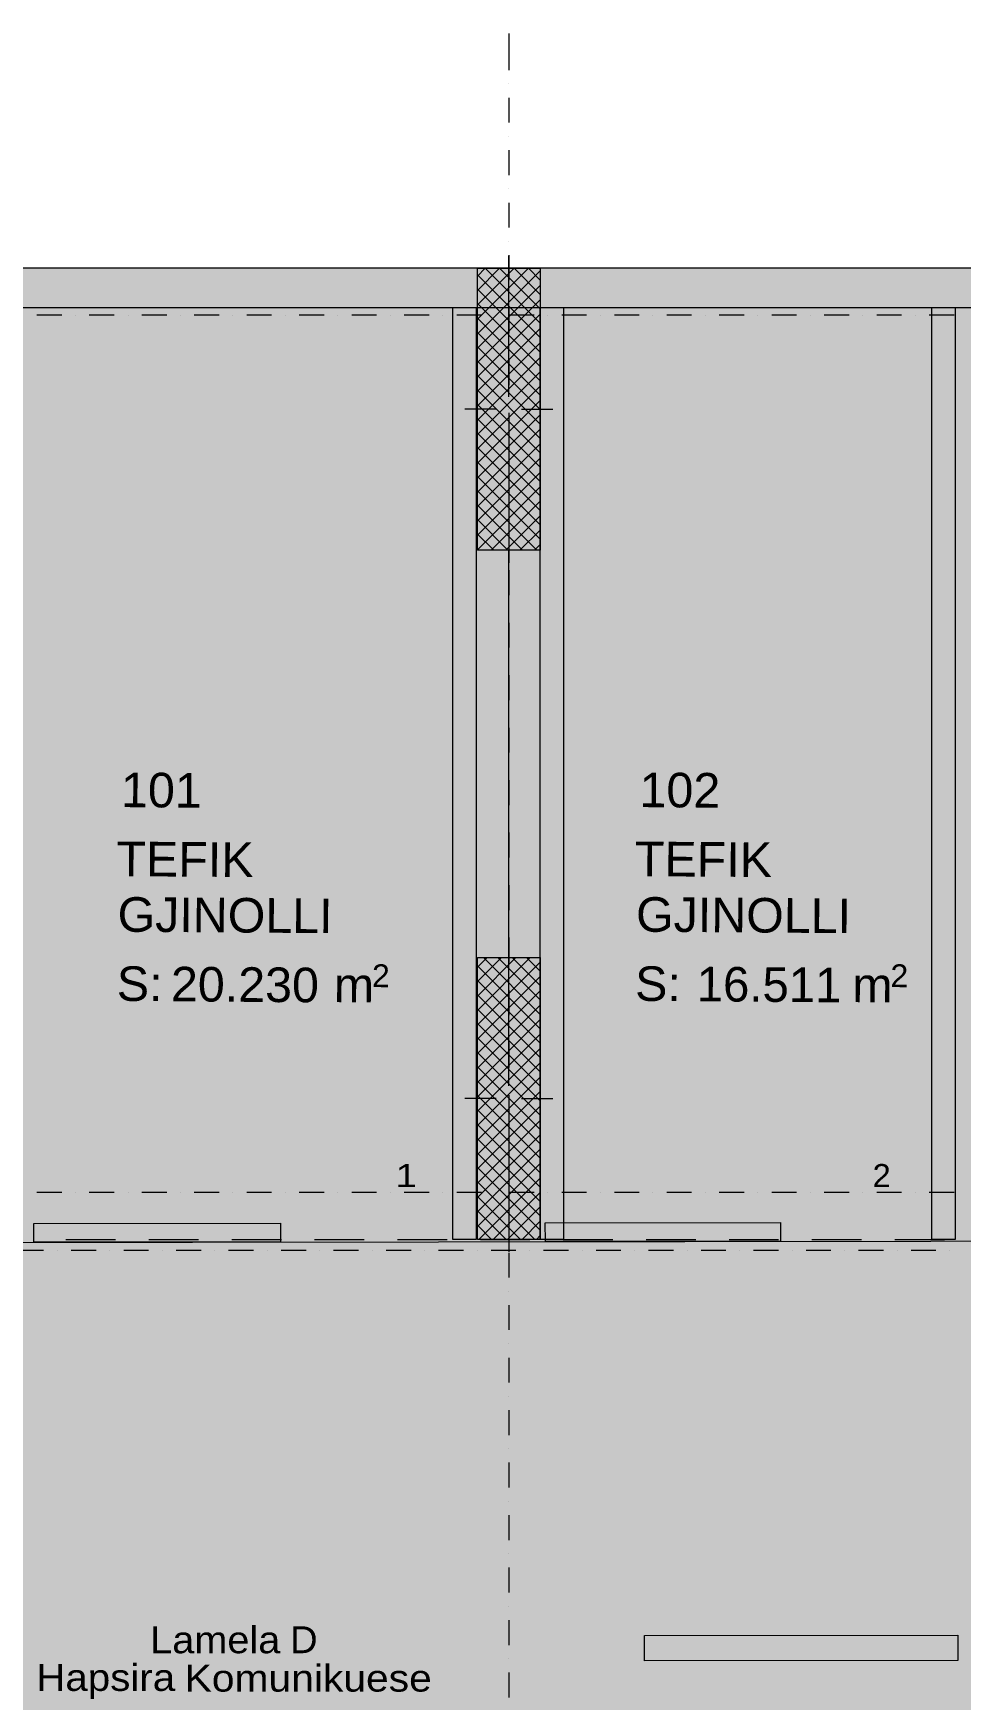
# Model space of a CAD drawing. Header units: centimetres. Extents: x -6805 to 4309, y -7338 to 617.
# Drawn here: x -1807 to -1215, y -602 to 462 of the extents above; entities that cross this region are included whole.
import ezdxf

# ---------------------------------------------------------------- set-up
doc = ezdxf.new("R2010")
doc.units = ezdxf.units.CM
for name, color, linetype, true_color in [('PDF_ - MESI I RRUGES', 7, 'Continuous', 0x7f7f7f), ('PDF_ - rruga_ndarjet anesore', 7, 'Continuous', 0x7f7f7f), ('PDF_065 Möbel Einrichtung', 7, 'Continuous', 0x7f7f7f), ('PDF_A - Akset', 7, 'Continuous', 0xfd4435), ('PDF_A - Pllaka Themel', 7, 'Continuous', 0x7f7f7f), ('PDF_A -Polyline', 7, 'Continuous', 0x7f7f7f)]:
    doc.layers.add(name, color=color, linetype=linetype, true_color=true_color)
for name, color, linetype in [('PDF_- GARAZHE', 7, 'Continuous'), ('PDF_A - Fill Zone', 7, 'Continuous'), ('PDF_A - Muret', 7, 'Continuous'), ('PDF_A - Shtyllat', 7, 'Continuous')]:
    doc.layers.add(name, color=color, linetype=linetype)
doc.styles.add('PDF Arial', font='')
doc.styles.get('PDF Arial').set_extended_font_data('Arial')

msp = doc.modelspace()

# ---------------------------------------------------------------- hatches: boundary and pattern name
at = {"layer": 'PDF_A - Fill Zone', "true_color": 0x93a0c6, "transparency": 33554559}
msp.add_hatch(color=253, dxfattribs=at).paths.add_polyline_path([(-462.7, -828.7), (-1883.9, -828.7), (-1883.9, -1589.4), (-2414.3, -1589.4), (-2414.3, -828.7), (-2919.7, -828.7), (-2919.7, -308.2), (-462.7, -308.2)])
at = {"layer": 'PDF_A - Pllaka Themel', "true_color": 0xd5d5d5, "transparency": 33554559}
h = msp.add_hatch(color=254, dxfattribs=at)
h.paths.add_polyline_path([(-5581.9, -878.8), (-5581.9, -838.7), (-5657, -838.7), (-5657, -378.3), (-5642, -378.3), (-5642, 287.3), (-2884.7, 287.3), (-432.6, 287.3), (-419.8, 287.3), (978.3, 287.3), (978.3, -308.2), (1644.1, -308.2), (1644.1, -1142.4), (931, -1302.4), (1552.2, -1164.4), (1863.2, -2555.1), (1863.3, -2555.1), (2158.7, -3867.3), (2155.2, -3868), (2646.9, -6059.2), (2017.8, -6200.4), (2017.7, -6199.9), (-1597, -7011), (-1702.7, -6540.3), (-1846.3, -6572.5), (-1977, -6060.1), (-1982.5, -5964.4), (-1839, -5932.3), (-2055.7, -4966.3), (-2419.3, -4966.3), (-2929.7, -4966.3), (-2929.7, -2144.8), (-2909.7, -2144.8), (-2904.7, -1595.7), (-4731.2, -1619.4), (-4671.2, -1619.4), (-4671.2, -2159.8), (-5099, -2159.8), (-5102.5, -2159.8), (-5106, -2159.6), (-5109.5, -2159.4), (-5113, -2159), (-5116.5, -2158.6), (-5120, -2158), (-5123.4, -2157.4), (-5126.9, -2156.7), (-5130.3, -2155.8), (-5133.7, -2154.9), (-5137, -2153.9), (-5140.4, -2152.8), (-5143.6, -2151.6), (-5146.9, -2150.3), (-5150.1, -2148.9), (-5153.3, -2147.4), (-5156.4, -2145.9), (-5159.5, -2144.2), (-5162.6, -2142.5), (-5165.6, -2140.6), (-5168.5, -2138.7), (-5171.4, -2136.7), (-5174.3, -2134.7), (-5177, -2132.5), (-5179.7, -2130.3), (-5182.4, -2128), (-5185, -2125.6), (-5187.5, -2123.2), (-5189.9, -2120.6), (-5192.3, -2118.1), (-5194.6, -2115.4), (-5196.8, -2112.7), (-5199, -2109.9), (-5201.1, -2107.1), (-5203, -2104.2), (-5205, -2101.3), (-5206.8, -2098.3), (-5208.5, -2095.2), (-5210.2, -2092.1), (-5211.7, -2089), (-5213.2, -2085.8), (-5214.6, -2082.6), (-5215.9, -2079.3), (-5217.1, -2076), (-5218.2, -2072.7), (-5219.2, -2069.3), (-5220.2, -2065.9), (-5221, -2062.5), (-5221.7, -2059.1), (-5222.4, -2055.7), (-5222.9, -2052.2), (-5223.3, -2048.7), (-5223.7, -2045.2), (-5223.9, -2041.7), (-5224.1, -2038.2), (-5224.1, -2034.7), (-5224.1, -1589.4), (-5276.7, -1564.4), (-5842.1, -1564.4), (-5842.1, -878.8)])
h.paths.add_polyline_path([(-1884.8, -2746.4), (-1725.8, -2754.1), (-263.3, -2617.9), (-272, -2578.8), (-296.8, -2580.2), (-343.5, -2075.8), (-1348.1, -2129.8), (-1534.8, -2147.2), (-1533.4, -2162), (-1836.8, -2167.5), (-1836.8, -2147.5), (-1876.8, -2147.5), (-1876.8, -2187.5), (-1531.1, -2187), (-1493.3, -2681.2), (-1884.8, -2706.4)])
h.paths.add_polyline_path([(-452.6, -1589.4), (-91.9, -1583.4), (-92.3, -1174), (283, -1174), (283, -828.7), (-419.8, -828.7), (-427.6, -828.7), (-452.6, -828.7)])
h.paths.add_polyline_path([(413.2, -3713.8), (401.1, -3715.6), (389, -3717.6), (376.9, -3719.5), (364.9, -3721.6), (352.8, -3723.8), (340.8, -3726), (328.8, -3728.3), (316.8, -3730.7), (304.8, -3733.2)])
at = {"layer": 'PDF_A - Pllaka Themel', "true_color": 0xbfbfbf, "transparency": 33554559}
h = msp.add_hatch(color=9, dxfattribs=at)
h.paths.add_polyline_path([(-5637, -378.3), (-5637, -315.2), (-447.7, -308.2), (-447.7, -308.2), (963.5, -308.2), (963.5, -763.7), (936, -763.7), (936, -863.8), (963.5, -863.8), (964.8, -1337.1), (925.7, -1345.9), (892.3, -1353.4), (988.5, -1782.6), (1104.4, -2300.9), (1195, -2706.1), (1170.6, -2711.6), (1193.4, -2813), (1455.7, -3983.1), (1827.5, -5638), (1828.4, -5640.7), (1829.1, -5643.5), (1829.9, -5646.3), (1830.5, -5649.1), (1831, -5651.9), (1831.4, -5654.7), (1831.7, -5657.6), (1831.9, -5660.4), (1832, -5663.3), (1832, -5666.1), (1831.9, -5669), (1831.7, -5671.9), (1831.4, -5674.7), (1831, -5677.5), (1830.5, -5680.4), (1829.9, -5683.2), (1829.2, -5685.9), (1828.5, -5688.7), (1827.6, -5691.4), (1826.6, -5694.1), (1825.5, -5696.8), (1824.4, -5699.4), (1823.1, -5701.9), (1821.8, -5704.5), (1820.4, -5707), (1818.8, -5709.4), (1817.3, -5711.8), (1815.6, -5714.1), (1813.8, -5716.3), (1812, -5718.5), (1810.1, -5720.7), (1808.1, -5722.7), (1806, -5724.7), (1803.9, -5726.6), (1801.7, -5728.5), (1799.5, -5730.2), (1797.2, -5731.9), (1794.8, -5733.5), (1792.4, -5735.1), (1789.9, -5736.5), (1787.4, -5737.8), (1784.8, -5739.1), (1782.2, -5740.3), (1779.5, -5741.3), (1776.8, -5742.3), (-1865.8, -6559.8), (-1972, -6060.1), (1187.4, -5351.2), (1189.5, -5350.7), (1191.6, -5350.1), (1193.7, -5349.4), (1195.7, -5348.6), (1197.7, -5347.8), (1199.7, -5346.8), (1201.6, -5345.8), (1203.5, -5344.6), (1205.3, -5343.4), (1207.1, -5342.2), (1208.8, -5340.8), (1210.4, -5339.3), (1212, -5337.8), (1213.5, -5336.3), (1214.9, -5334.6), (1216.3, -5332.9), (1217.6, -5331.2), (1218.8, -5329.3), (1219.9, -5327.5), (1221, -5325.5), (1221.9, -5323.6), (1222.8, -5321.6), (1223.5, -5319.5), (1224.2, -5317.5), (1224.8, -5315.4), (1225.3, -5313.2), (1225.7, -5311.1), (1226, -5308.9), (1226.2, -5306.8), (1226.3, -5304.6), (1226.4, -5302.4), (1226.3, -5300.2), (1226.1, -5298), (1225.8, -5295.9), (1225.5, -5293.7), (1225, -5291.6), (967.7, -4148), (967.2, -4145.8), (966.5, -4143.7), (965.8, -4141.6), (964.9, -4139.5), (964, -4137.5), (963, -4135.5), (961.9, -4133.5), (960.7, -4131.7), (959.4, -4129.8), (958, -4128), (956.6, -4126.3), (955.1, -4124.7), (953.5, -4123.1), (951.9, -4121.6), (950.1, -4120.2), (948.4, -4118.8), (946.5, -4117.6), (944.6, -4116.4), (942.7, -4115.3), (940.7, -4114.2), (938.7, -4113.3), (936.6, -4112.5), (934.5, -4111.7), (932.3, -4111.1), (930.2, -4110.5), (928, -4110.1), (925.8, -4109.7), (923.6, -4109.5), (921.3, -4109.3), (919.1, -4109.3), (916.9, -4109.3), (914.6, -4109.5), (912.4, -4109.7), (910.2, -4110.1), (908, -4110.5), (526.4, -4196.1), (467.8, -4209.3), (455.6, -4213.1), (443.4, -4217), (431.2, -4221), (419.1, -4225.1), (406.9, -4229.3), (394.9, -4233.6), (382.8, -4238), (370.8, -4242.5), (358.8, -4247.1), (346.9, -4251.7), (335, -4256.5), (323.1, -4261.4), (311.3, -4266.3), (299.5, -4271.3), (287.8, -4276.4), (276.1, -4281.7), (264.4, -4287), (252.8, -4292.3), (241.2, -4297.8), (229.6, -4303.4), (218.1, -4309.1), (206.7, -4314.8), (195.3, -4320.7), (183.9, -4326.6), (172.6, -4332.6), (161.3, -4338.7), (150.1, -4344.9), (138.9, -4351.2), (127.8, -4357.5), (116.7, -4364), (105.7, -4370.5), (94.7, -4377.1), (83.8, -4383.8), (72.9, -4390.6), (62.1, -4397.5), (51.3, -4404.4), (40.6, -4411.4), (29.9, -4418.6), (19.3, -4425.8), (8.8, -4433), (-1.7, -4440.4), (-13.4, -4447.8), (-25.2, -4455.1), (-37, -4462.3), (-48.8, -4469.4), (-60.7, -4476.4), (-72.7, -4483.4), (-84.7, -4490.2), (-96.7, -4497), (-108.8, -4503.7), (-121, -4510.3), (-133.1, -4516.8), (-145.4, -4523.3), (-157.7, -4529.6), (-170, -4535.9), (-182.3, -4542.1), (-194.8, -4548.2), (-207.2, -4554.2), (-219.7, -4560.1), (-232.3, -4565.9), (-244.8, -4571.6), (-257.5, -4577.3), (-270.1, -4582.8), (-282.8, -4588.3), (-295.6, -4593.6), (-308.3, -4598.9), (-321.1, -4604.1), (-334, -4609.2), (-346.9, -4614.2), (-359.8, -4619.1), (-372.8, -4623.9), (-385.7, -4628.7), (-398.8, -4633.3), (-411.8, -4637.9), (-424.9, -4642.3), (-438, -4646.7), (-451.2, -4650.9), (-464.4, -4655.1), (-477.6, -4659.2), (-490.8, -4663.2), (-2040.8, -5011), (-2050.8, -4966.3), (-2414.3, -4966.3), (-2414.3, -4749.4), (-2414.6, -2387.8), (-2414.6, -2276.5), (-2415.1, -2272.8), (-2415.6, -2269.1), (-2416.3, -2265.4), (-2417.1, -2261.8), (-2417.9, -2258.1), (-2418.9, -2254.5), (-2419.9, -2251), (-2421.1, -2247.4), (-2422.3, -2243.9), (-2423.6, -2240.4), (-2425.1, -2236.9), (-2426.6, -2233.5), (-2428.2, -2230.2), (-2429.8, -2226.8), (-2431.6, -2223.5), (-2433.4, -2220.3), (-2435.4, -2217.1), (-2437.4, -2214), (-2439.5, -2210.9), (-2441.7, -2207.8), (-2443.9, -2204.9), (-2446.3, -2202), (-2448.7, -2199.1), (-2451.1, -2196.3), (-2453.7, -2193.6), (-2456.3, -2190.9), (-2459, -2188.3), (-2461.7, -2185.8), (-2464.6, -2183.4), (-2467.4, -2181), (-2470.4, -2178.7), (-2473.4, -2176.5), (-2476.4, -2174.4), (-2479.6, -2172.3), (-2482.7, -2170.3), (-2485.9, -2168.4), (-2489.2, -2166.6), (-2492.5, -2164.9), (-2495.8, -2163.2), (-2499.2, -2161.7), (-2502.7, -2160.2), (-2506.1, -2158.9), (-2509.6, -2157.6), (-2513.2, -2156.4), (-2904.7, -2164.8), (-2899.7, -1589.4), (-2414.3, -1589.4), (-2414.3, -828.7), (-4726.3, -828.7), (-4726.3, -1619.4), (-5219.2, -1619.3), (-5219.2, -2036.1), (-5219.2, -2034.7), (-5219.2, -1589.4), (-5271.7, -1564.4), (-5253.4, -1564.4), (-5253.4, -878.8), (-5577, -878.8), (-5577, -838.7), (-5652, -838.7), (-5652, -378.3)])
h.paths.add_polyline_path([(-1883.9, -1589.4), (-1863.8, -1589.4), (-1863.8, -1634.4), (-1863.9, -1634.4), (-1863.9, -2147.2), (-1836.5, -2147.5), (-1871.9, -2147.5), (-1871.9, -2187.5), (-1831.8, -2187.4), (-1831.8, -2147.5), (-1529.5, -2150.6), (-1526.5, -2182.5), (-1488.4, -2681.2), (-1718.5, -2706.4), (-1879.8, -2706.4), (-1879.8, -2746.4), (-1720.8, -2754.1), (-221.3, -2598.2), (-135.8, -2979.1), (-1425.4, -3268.5), (-1880.4, -3268.5), (-1873.5, -4356.8), (-1873.8, -4358.9), (-1873.9, -4361.1), (-1873.9, -4363.2), (-1873.9, -4365.3), (-1873.7, -4367.5), (-1873.5, -4369.6), (-1873.1, -4371.7), (-1872.7, -4373.8), (-1872.1, -4375.8), (-1871.5, -4377.9), (-1870.8, -4379.9), (-1869.9, -4381.8), (-1869, -4383.8), (-1868.1, -4385.7), (-1867, -4387.5), (-1865.8, -4389.3), (-1864.6, -4391), (-1863.3, -4392.7), (-1861.9, -4394.3), (-1860.4, -4395.9), (-1858.9, -4397.4), (-1857.3, -4398.8), (-1855.6, -4400.1), (-1853.9, -4401.4), (-1852.1, -4402.5), (-1850.3, -4403.6), (-1848.4, -4404.6), (-1846.5, -4405.6), (-1844.5, -4406.4), (-1842.5, -4407.1), (-1840.5, -4407.8), (-1838.4, -4408.4), (-1836.3, -4408.8), (-1834.2, -4409.2), (-1832.1, -4409.5), (-1830, -4409.6), (-1827.9, -4409.7), (-1825.7, -4409.7), (-1823.6, -4409.6), (-1821.5, -4409.4), (-1819.4, -4409.1), (-657.9, -4148.4), (-657.8, -4149), (-640.9, -4142.1), (-624, -4135.1), (-607.1, -4128.1), (-590.3, -4120.9), (-573.5, -4113.7), (-556.8, -4106.4), (-540.1, -4099), (-523.4, -4091.5), (-506.8, -4083.9), (-490.2, -4076.2), (-473.7, -4068.5), (-457.2, -4060.6), (-440.7, -4052.7), (-424.3, -4044.6), (-407.9, -4036.5), (-391.6, -4028.3), (-375.3, -4020), (-359.1, -4011.7), (-342.9, -4003.2), (-326.7, -3994.7), (-310.6, -3986), (-294.5, -3977.3), (-278.5, -3968.5), (-262.6, -3959.6), (-246.7, -3950.7), (-230.8, -3941.6), (-215, -3932.5), (-199.2, -3923.3), (-183.5, -3913.9), (-171.8, -3907.7), (-160, -3901.5), (-148.2, -3895.4), (-136.4, -3889.4), (-124.5, -3883.4), (-112.6, -3877.6), (-100.6, -3871.8), (-88.6, -3866.2), (-76.6, -3860.6), (-64.5, -3855.1), (-52.3, -3849.7), (-40.2, -3844.4), (-28, -3839.2), (-15.7, -3834), (-3.5, -3829), (8.9, -3824), (21.2, -3819.1), (33.6, -3814.4), (46, -3809.7), (58.5, -3805.1), (71, -3800.6), (83.5, -3796.1), (96, -3791.8), (108.6, -3787.6), (121.2, -3783.4), (133.9, -3779.4), (146.5, -3775.4), (159.2, -3771.5), (172, -3767.8), (184.7, -3764.1), (197.5, -3760.5), (210.3, -3757), (223.1, -3753.6), (236, -3750.3), (248.9, -3747.1), (261.8, -3743.9), (274.7, -3740.9), (287.6, -3738), (300.6, -3735.1), (313.6, -3732.4), (326.6, -3729.7), (339.6, -3727.2), (352.7, -3724.7), (365.8, -3722.3), (378.8, -3720.1), (391.9, -3717.9), (405, -3715.8), (418.2, -3713.8), (787.3, -3631), (789.4, -3630.5), (791.5, -3629.8), (793.5, -3629.1), (795.6, -3628.3), (797.6, -3627.5), (799.5, -3626.5), (801.4, -3625.4), (803.3, -3624.3), (805.1, -3623.1), (806.9, -3621.8), (808.6, -3620.4), (810.2, -3619), (811.8, -3617.5), (813.3, -3615.9), (814.7, -3614.2), (816.1, -3612.5), (817.4, -3610.8), (818.6, -3609), (819.7, -3607.1), (820.7, -3605.2), (821.7, -3603.2), (822.6, -3601.2), (823.4, -3599.2), (824.1, -3597.1), (824.7, -3595), (825.2, -3592.9), (825.6, -3590.8), (825.9, -3588.6), (826.2, -3586.4), (826.3, -3584.3), (826.3, -3582.1), (826.3, -3579.9), (826.1, -3577.7), (825.9, -3575.5), (825.6, -3573.4), (825.1, -3571.2), (681.4, -2927.9), (734.4, -2916), (711.6, -2814.6), (658.7, -2826.4), (288, -1174), (288, -828.7), (-447.7, -828.7), (-1883.9, -828.7)])

# ---------------------------------------------------------------- linework, layer by layer
at = {"layer": 'PDF_ - MESI I RRUGES', "lineweight": 0}
for points in [[(-1416.9, -561.3), (-1216.6, -561.1)], [(-1416.9, -577.5), (-1416.9, -561.3)], [(-1216.6, -561.1), (-1216.6, -577.3)], [(-1216.6, -577.3), (-1416.9, -577.5)]]:
    msp.add_lwpolyline(points, dxfattribs=at)
at = {"layer": 'PDF_ - MESI I RRUGES', "color": 7, "true_color": 0xffffff, "transparency": 33554559}
msp.add_solid([(-1416.9, -561.3), (-1216.6, -561.1), (-1416.9, -577.5), (-1216.6, -577.3)], dxfattribs=at)
at = {"layer": 'PDF_ - rruga_ndarjet anesore', "lineweight": 0}
for points in [[(-1807, -298), (-1649.5, -297.8)], [(-1807, -310), (-1807, -298)], [(-1649.5, -297.8), (-1649.4, -309.8)], [(-1480.2, -297.6), (-1330, -297.4)], [(-1480.1, -309.6), (-1480.2, -297.6)], [(-1330, -297.4), (-1330, -309.4)], [(-1649.4, -309.8), (-1807, -310)], [(-1330, -309.4), (-1480.1, -309.6)]]:
    msp.add_lwpolyline(points, dxfattribs=at)
at = {"layer": 'PDF_ - rruga_ndarjet anesore', "color": 7, "true_color": 0xffffff, "transparency": 33554559}
for points in [[(-1649.5, -297.8), (-1649.4, -309.8), (-1807, -298), (-1807, -310)], [(-1480.2, -297.6), (-1330, -297.4), (-1480.1, -309.6), (-1330, -309.4)]]:
    msp.add_solid(points, dxfattribs=at)
at = {"layer": 'PDF_- GARAZHE', "color": 254, "true_color": 0xccccff, "transparency": 33554559}
for points in [[(-1843.8, -308.2), (-1843.8, 287.3), (-1503.5, -308.2), (-1503.5, 287.3)], [(-1503.5, -308.2), (-1503.5, 287.3), (-1225.8, -308.2), (-1225.8, 287.3)], [(-1225.8, -308.2), (-1225.8, 287.3), (-928.1, -308.2), (-928.1, 287.3)]]:
    msp.add_solid(points, dxfattribs=at)
at = {"layer": 'PDF_065 Möbel Einrichtung', "lineweight": 0}
for points in [[(-1539.3, -308.2), (-1539.3, 287.3)], [(-1539.3, 287.3), (-1524.3, 287.3)], [(-1524.3, 287.3), (-1524.3, -308.2)], [(-1483.5, -308.2), (-1483.5, 287.3)], [(-1483.5, 287.3), (-1468.5, 287.3)], [(-1468.5, 287.3), (-1468.5, -308.2)], [(-1233.3, -308.2), (-1233.3, 287.3)], [(-1233.3, 287.3), (-1218.3, 287.3)], [(-1218.3, 287.3), (-1218.3, -308.2)], [(-1524.3, -308.2), (-1539.3, -308.2)], [(-1468.5, -308.2), (-1483.5, -308.2)], [(-1218.3, -308.2), (-1233.3, -308.2)]]:
    msp.add_lwpolyline(points, dxfattribs=at)
at = {"layer": 'PDF_065 Möbel Einrichtung', "color": 7, "true_color": 0xffffff, "transparency": 33554559}
for points in [[(-1524.3, -308.2), (-1539.3, -308.2), (-1524.3, 287.3), (-1539.3, 287.3)], [(-1468.5, -308.2), (-1483.5, -308.2), (-1468.5, 287.3), (-1483.5, 287.3)], [(-1218.3, -308.2), (-1233.3, -308.2), (-1218.3, 287.3), (-1233.3, 287.3)]]:
    msp.add_solid(points, dxfattribs=at)
at = {"layer": 'PDF_A - Akset', "lineweight": 0}
for points in [[(-1503.5, 462.4), (-1503.5, 438.9)], [(-1503.5, 430.1), (-1503.5, 430.1)], [(-1503.5, 421.3), (-1503.5, 405.4)], [(-1503.5, 396.5), (-1503.5, 396.5)], [(-1503.5, 387.7), (-1503.5, 371.8)], [(-1503.5, 363), (-1503.5, 363)], [(-1503.5, 354.2), (-1503.5, 338.3)], [(-1503.5, 329.5), (-1503.5, 329.5)], [(-1503.5, 320.6), (-1503.5, 304.7)], [(-1503.5, 295.9), (-1503.5, 295.9)], [(-1789.2, 282.3), (-1805.1, 282.3)], [(-1780.4, 282.3), (-1780.4, 282.3)], [(-1755.7, 282.3), (-1771.6, 282.3)], [(-1746.8, 282.3), (-1746.8, 282.3)], [(-1722.1, 282.3), (-1738, 282.3)], [(-1713.3, 282.3), (-1713.3, 282.3)], [(-1688.6, 282.3), (-1704.5, 282.3)], [(-1679.8, 282.3), (-1679.8, 282.3)], [(-1655.1, 282.3), (-1670.9, 282.3)], [(-1646.2, 282.3), (-1646.2, 282.3)], [(-1621.5, 282.3), (-1637.4, 282.3)], [(-1612.7, 282.3), (-1612.7, 282.3)], [(-1588, 282.3), (-1603.9, 282.3)], [(-1579.1, 282.3), (-1579.1, 282.3)], [(-1554.4, 282.3), (-1570.3, 282.3)], [(-1545.6, 282.3), (-1545.6, 282.3)], [(-1520.9, 282.3), (-1536.8, 282.3)], [(-1512.1, 282.3), (-1512.1, 282.3)], [(-1503.5, 287.1), (-1503.5, 271.2)], [(-1487.3, 282.3), (-1503.2, 282.3)], [(-1478.5, 282.3), (-1478.5, 282.3)], [(-1453.8, 282.3), (-1469.7, 282.3)], [(-1445, 282.3), (-1445, 282.3)], [(-1420.3, 282.3), (-1436.1, 282.3)], [(-1411.4, 282.3), (-1411.4, 282.3)], [(-1386.7, 282.3), (-1402.6, 282.3)], [(-1377.9, 282.3), (-1377.9, 282.3)], [(-1353.2, 282.3), (-1369.1, 282.3)], [(-1344.3, 282.3), (-1344.3, 282.3)], [(-1319.6, 282.3), (-1335.5, 282.3)], [(-1310.8, 282.3), (-1310.8, 282.3)], [(-1286.1, 282.3), (-1302, 282.3)], [(-1277.3, 282.3), (-1277.3, 282.3)], [(-1252.5, 282.3), (-1268.4, 282.3)], [(-1243.7, 282.3), (-1243.7, 282.3)], [(-1219, 282.3), (-1234.9, 282.3)], [(-1503.5, 262.4), (-1503.5, 262.4)], [(-1503.5, 253.5), (-1503.5, 237.7)], [(-1503.5, 228.8), (-1503.5, 228.8)], [(-1503.5, 220), (-1503.5, 204.1)], [(-1503.5, 195.3), (-1503.5, 195.3)], [(-1503.5, 186.5), (-1503.5, 170.6)], [(-1503.5, 161.7), (-1503.5, 161.7)], [(-1503.5, 152.9), (-1503.5, 137)], [(-1503.5, 128.2), (-1503.5, 128.2)], [(-1503.5, 119.4), (-1503.5, 103.5)], [(-1503.5, 94.7), (-1503.5, 94.7)], [(-1503.5, 85.8), (-1503.5, 69.9)], [(-1503.5, 61.1), (-1503.5, 61.1)], [(-1503.5, 52.3), (-1503.5, 36.4)], [(-1503.5, 27.6), (-1503.5, 27.6)], [(-1503.5, 18.7), (-1503.5, 2.9)], [(-1503.5, -6), (-1503.5, -6)], [(-1503.5, -14.8), (-1503.5, -30.7)], [(-1503.5, -39.5), (-1503.5, -39.5)], [(-1503.5, -48.3), (-1503.5, -64.2)], [(-1503.5, -73.1), (-1503.5, -73.1)], [(-1503.5, -81.9), (-1503.5, -97.8)], [(-1503.5, -106.6), (-1503.5, -106.6)], [(-1503.5, -115.4), (-1503.5, -131.3)], [(-1503.5, -140.1), (-1503.5, -140.1)], [(-1503.5, -149), (-1503.5, -164.9)], [(-1503.5, -173.7), (-1503.5, -173.7)], [(-1503.5, -182.5), (-1503.5, -198.4)], [(-1503.5, -207.2), (-1503.5, -207.2)], [(-1503.5, -216), (-1503.5, -231.9)], [(-1503.5, -240.8), (-1503.5, -240.8)], [(-1503.5, -249.6), (-1503.5, -265.5)], [(-1503.5, -274.3), (-1503.5, -274.3)], [(-1789.2, -278.2), (-1805.1, -278.2)], [(-1780.4, -278.2), (-1780.4, -278.2)], [(-1755.7, -278.2), (-1771.6, -278.2)], [(-1746.8, -278.2), (-1746.8, -278.2)], [(-1722.1, -278.2), (-1738, -278.2)], [(-1713.3, -278.2), (-1713.3, -278.2)], [(-1688.6, -278.2), (-1704.5, -278.2)], [(-1679.8, -278.2), (-1679.8, -278.2)], [(-1655.1, -278.2), (-1670.9, -278.2)], [(-1646.2, -278.2), (-1646.2, -278.2)], [(-1621.5, -278.2), (-1637.4, -278.2)], [(-1612.7, -278.2), (-1612.7, -278.2)], [(-1588, -278.2), (-1603.9, -278.2)], [(-1579.1, -278.2), (-1579.1, -278.2)], [(-1554.4, -278.2), (-1570.3, -278.2)], [(-1545.6, -278.2), (-1545.6, -278.2)], [(-1520.9, -278.2), (-1536.8, -278.2)], [(-1512.1, -278.2), (-1512.1, -278.2)], [(-1503.5, -283.1), (-1503.5, -299)], [(-1487.3, -278.2), (-1503.2, -278.2)], [(-1478.5, -278.2), (-1478.5, -278.2)], [(-1453.8, -278.2), (-1469.7, -278.2)], [(-1445, -278.2), (-1445, -278.2)], [(-1420.3, -278.2), (-1436.1, -278.2)], [(-1411.4, -278.2), (-1411.4, -278.2)], [(-1386.7, -278.2), (-1402.6, -278.2)], [(-1377.9, -278.2), (-1377.9, -278.2)], [(-1353.2, -278.2), (-1369.1, -278.2)], [(-1344.3, -278.2), (-1344.3, -278.2)], [(-1319.6, -278.2), (-1335.5, -278.2)], [(-1310.8, -278.2), (-1310.8, -278.2)], [(-1286.1, -278.2), (-1302, -278.2)], [(-1277.3, -278.2), (-1277.3, -278.2)], [(-1252.5, -278.2), (-1268.4, -278.2)], [(-1243.7, -278.2), (-1243.7, -278.2)], [(-1219, -278.2), (-1234.9, -278.2)], [(-1503.5, -307.8), (-1503.5, -307.8)], [(-1503.5, -316.7), (-1503.5, -332.6)], [(-1503.5, -341.4), (-1503.5, -341.4)], [(-1503.5, -350.2), (-1503.5, -366.1)], [(-1503.5, -374.9), (-1503.5, -374.9)], [(-1503.5, -383.8), (-1503.5, -399.6)], [(-1503.5, -408.5), (-1503.5, -408.5)], [(-1503.5, -417.3), (-1503.5, -433.2)], [(-1503.5, -442), (-1503.5, -442)], [(-1503.5, -450.8), (-1503.5, -466.7)], [(-1503.5, -475.6), (-1503.5, -475.6)], [(-1503.5, -484.4), (-1503.5, -500.3)], [(-1503.5, -509.1), (-1503.5, -509.1)], [(-1503.5, -517.9), (-1503.5, -533.8)], [(-1503.5, -542.6), (-1503.5, -542.6)], [(-1503.5, -551.5), (-1503.5, -567.4)], [(-1503.5, -576.2), (-1503.5, -576.2)], [(-1503.5, -585), (-1503.5, -600.9)]]:
    msp.add_lwpolyline(points, dxfattribs=at)
at = {"layer": 'PDF_A - Akset', "color": 21, "lineweight": 0, "true_color": 0xff9955}
for points in [[(-1800.8, -315.2), (-1816.7, -315.2)], [(-1792, -315.2), (-1792, -315.2)], [(-1767.3, -315.2), (-1783.2, -315.2)], [(-1758.5, -315.2), (-1758.5, -315.2)], [(-1733.8, -315.2), (-1749.6, -315.2)], [(-1724.9, -315.2), (-1724.9, -315.2)], [(-1700.2, -315.2), (-1716.1, -315.2)], [(-1691.4, -315.2), (-1691.4, -315.2)], [(-1666.7, -315.2), (-1682.6, -315.2)], [(-1657.8, -315.2), (-1657.8, -315.2)], [(-1633.1, -315.2), (-1649, -315.2)], [(-1624.3, -315.2), (-1624.3, -315.2)], [(-1599.6, -315.2), (-1615.5, -315.2)], [(-1590.8, -315.2), (-1590.8, -315.2)], [(-1566, -315.2), (-1581.9, -315.2)], [(-1557.2, -315.2), (-1557.2, -315.2)], [(-1532.5, -315.2), (-1548.4, -315.2)], [(-1523.7, -315.2), (-1523.7, -315.2)], [(-1499, -315.2), (-1514.9, -315.2)], [(-1490.1, -315.2), (-1490.1, -315.2)], [(-1465.4, -315.2), (-1481.3, -315.2)], [(-1456.6, -315.2), (-1456.6, -315.2)], [(-1431.9, -315.2), (-1447.8, -315.2)], [(-1423.1, -315.2), (-1423.1, -315.2)], [(-1398.3, -315.2), (-1414.2, -315.2)], [(-1389.5, -315.2), (-1389.5, -315.2)], [(-1364.8, -315.2), (-1380.7, -315.2)], [(-1356, -315.2), (-1356, -315.2)], [(-1331.3, -315.2), (-1347.1, -315.2)], [(-1322.4, -315.2), (-1322.4, -315.2)], [(-1297.7, -315.2), (-1313.6, -315.2)], [(-1288.9, -315.2), (-1288.9, -315.2)], [(-1264.2, -315.2), (-1280.1, -315.2)], [(-1255.3, -315.2), (-1255.3, -315.2)], [(-1230.6, -315.2), (-1246.5, -315.2)], [(-1221.8, -315.2), (-1221.8, -315.2)]]:
    msp.add_lwpolyline(points, dxfattribs=at)
at = {"layer": 'PDF_A - Muret', "lineweight": 0}
for points in [[(-1523.6, 312.3), (-1823.8, 312.3)], [(-968.1, 312.3), (-1483.5, 312.3)], [(-1823.8, 287.3), (-1523.6, 287.3)], [(-1483.5, 287.3), (-968.1, 287.3)]]:
    msp.add_lwpolyline(points, dxfattribs=at)
at = {"layer": 'PDF_A - Muret', "transparency": 33554559}
for points in [[(-1823.8, 312.3), (-1523.6, 312.3), (-1823.8, 287.3), (-1523.6, 287.3)], [(-1483.5, 287.3), (-1483.5, 312.3), (-968.1, 287.3), (-968.1, 312.3)]]:
    msp.add_solid(points, dxfattribs=at)
at = {"layer": 'PDF_A - Pllaka Themel', "lineweight": 0}
for points in [[(-462.7, 312.3), (-2919.7, 312.3)], [(-2884.7, 287.3), (-432.6, 287.3)], [(-5637, -315.2), (-447.7, -308.2)]]:
    msp.add_lwpolyline(points, dxfattribs=at)
at = {"layer": 'PDF_A - Pllaka Themel', "color": 7, "true_color": 0xffffff, "transparency": 33554559}
msp.add_solid([(-2919.7, -1589.4), (-2919.7, 312.3), (-462.7, -1589.4), (-462.7, 312.3)], dxfattribs=at)
at = {"layer": 'PDF_A - Shtyllat', "lineweight": 0}
for points in [[(-1503.5, 230.2), (-1503.5, 320.3)], [(-1523.6, 279.7), (-1491, 312.3)], [(-1523.6, 288.9), (-1500.2, 312.3)], [(-1523.6, 298.1), (-1509.4, 312.3)], [(-1523.6, 307.3), (-1518.6, 312.3)], [(-1523.6, 132.2), (-1523.6, 312.3)], [(-1523.6, 312.3), (-1483.5, 312.3)], [(-1523.6, 270.5), (-1483.5, 310.6)], [(-1483.5, 277.2), (-1518.6, 312.3)], [(-1483.5, 286.4), (-1509.4, 312.3)], [(-1483.5, 295.6), (-1500.2, 312.3)], [(-1483.5, 304.8), (-1491, 312.3)], [(-1483.5, 312.3), (-1483.5, 132.2)], [(-1483.5, 268), (-1523.6, 308.1)], [(-1523.6, 261.3), (-1483.5, 301.4)], [(-1483.5, 258.8), (-1523.6, 298.9)], [(-1523.6, 252.1), (-1483.5, 292.2)], [(-1483.5, 249.6), (-1523.6, 289.7)], [(-1523.6, 242.9), (-1483.5, 283)], [(-1483.5, 240.4), (-1523.6, 280.5)], [(-1523.6, 233.7), (-1483.5, 273.8)], [(-1483.5, 231.2), (-1523.6, 271.3)], [(-1523.6, 224.5), (-1483.5, 264.6)], [(-1483.5, 222), (-1523.6, 262.1)], [(-1523.6, 215.3), (-1483.5, 255.4)], [(-1483.5, 212.8), (-1523.6, 252.9)], [(-1523.6, 206.1), (-1483.5, 246.2)], [(-1483.5, 203.6), (-1523.6, 243.7)], [(-1523.6, 196.9), (-1483.5, 237)], [(-1483.5, 194.4), (-1523.6, 234.5)], [(-1523.6, 187.7), (-1483.5, 227.8)], [(-1483.5, 185.2), (-1523.6, 225.3)], [(-1511.6, 222.2), (-1531.6, 222.2)], [(-1523.6, 178.5), (-1483.5, 218.6)], [(-1483.5, 176), (-1523.6, 216.1)], [(-1503.5, 222.2), (-1503.5, 222.2)], [(-1503.5, 214.2), (-1503.5, 124.1)], [(-1495.5, 222.2), (-1475.5, 222.2)], [(-1523.6, 169.3), (-1483.5, 209.4)], [(-1483.5, 166.8), (-1523.6, 206.9)], [(-1523.6, 160.1), (-1483.5, 200.2)], [(-1483.5, 157.6), (-1523.6, 197.7)], [(-1523.6, 150.9), (-1483.5, 191)], [(-1483.5, 148.4), (-1523.6, 188.5)], [(-1523.6, 141.7), (-1483.5, 181.8)], [(-1483.5, 139.2), (-1523.6, 179.3)], [(-1523.6, 132.5), (-1483.5, 172.6)], [(-1485.6, 132.2), (-1523.6, 170.1)], [(-1494.8, 132.2), (-1523.6, 160.9)], [(-1514.8, 132.2), (-1483.5, 163.4)], [(-1504.1, 132.2), (-1523.6, 151.7)], [(-1505.5, 132.2), (-1483.5, 154.2)], [(-1513.2, 132.2), (-1523.6, 142.5)], [(-1496.4, 132.2), (-1483.5, 145)], [(-1522.5, 132.2), (-1523.6, 133.3)], [(-1483.5, 132.2), (-1523.6, 132.2)], [(-1487.1, 132.2), (-1483.5, 135.8)], [(-1503.5, -210.1), (-1503.5, -120.1)], [(-1523.6, -161.9), (-1489.8, -128.1)], [(-1523.6, -152.7), (-1499, -128.1)], [(-1523.6, -143.5), (-1508.2, -128.1)], [(-1523.6, -134.3), (-1517.4, -128.1)], [(-1523.6, -308.2), (-1523.6, -128.1)], [(-1523.6, -128.1), (-1483.5, -128.1)], [(-1523.6, -171.1), (-1483.5, -131)], [(-1483.5, -173.6), (-1523.6, -133.5)], [(-1483.5, -164.4), (-1519.8, -128.1)], [(-1483.5, -155.2), (-1510.6, -128.1)], [(-1483.5, -146), (-1501.4, -128.1)], [(-1483.5, -136.8), (-1492.2, -128.1)], [(-1483.5, -128.1), (-1483.5, -308.2)], [(-1523.6, -180.3), (-1483.5, -140.2)], [(-1483.5, -182.8), (-1523.6, -142.7)], [(-1523.6, -189.5), (-1483.5, -149.4)], [(-1483.5, -192), (-1523.6, -151.9)], [(-1523.6, -198.7), (-1483.5, -158.6)], [(-1483.5, -201.2), (-1523.6, -161.1)], [(-1523.6, -207.9), (-1483.5, -167.8)], [(-1483.5, -210.4), (-1523.6, -170.3)], [(-1523.6, -217.1), (-1483.5, -177)], [(-1483.5, -219.6), (-1523.6, -179.5)], [(-1523.6, -226.3), (-1483.5, -186.2)], [(-1483.5, -228.8), (-1523.6, -188.7)], [(-1523.6, -235.5), (-1483.5, -195.4)], [(-1483.5, -238), (-1523.6, -197.9)], [(-1523.6, -244.7), (-1483.5, -204.6)], [(-1483.5, -247.2), (-1523.6, -207.1)], [(-1511.6, -218.1), (-1531.6, -218.1)], [(-1523.6, -253.9), (-1483.5, -213.8)], [(-1483.5, -256.4), (-1523.6, -216.3)], [(-1523.6, -263.1), (-1483.5, -223)], [(-1503.5, -218.1), (-1503.5, -218.1)], [(-1495.5, -218.1), (-1475.5, -218.1)], [(-1483.5, -265.6), (-1523.6, -225.5)], [(-1523.6, -272.3), (-1483.5, -232.2)], [(-1503.5, -226.1), (-1503.5, -316.2)], [(-1483.5, -274.8), (-1523.6, -234.7)], [(-1523.6, -281.5), (-1483.5, -241.4)], [(-1483.5, -284), (-1523.6, -243.9)], [(-1523.6, -290.7), (-1483.5, -250.6)], [(-1483.5, -293.2), (-1523.6, -253.1)], [(-1523.6, -299.9), (-1483.5, -259.8)], [(-1483.5, -302.4), (-1523.6, -262.3)], [(-1486.9, -308.2), (-1523.6, -271.5)], [(-1522.7, -308.2), (-1483.5, -269)], [(-1496.1, -308.2), (-1523.6, -280.7)], [(-1513.5, -308.2), (-1483.5, -278.2)], [(-1504.3, -308.2), (-1483.5, -287.4)], [(-1505.3, -308.2), (-1523.6, -289.9)], [(-1495.1, -308.2), (-1483.5, -296.6)], [(-1514.5, -308.2), (-1523.6, -299.1)], [(-1483.5, -308.2), (-1523.6, -308.2)], [(-1485.9, -308.2), (-1483.5, -305.8)]]:
    msp.add_lwpolyline(points, dxfattribs=at)
at = {"layer": 'PDF_A - Shtyllat', "color": 8, "true_color": 0x7f7f7f, "transparency": 33554559}
for points in [[(-1483.5, 132.2), (-1523.6, 132.2), (-1483.5, 312.3), (-1523.6, 312.3)], [(-1483.5, -308.2), (-1523.6, -308.2), (-1483.5, -128.1), (-1523.6, -128.1)]]:
    msp.add_solid(points, dxfattribs=at)
at = {"layer": 'PDF_A -Polyline', "lineweight": 0}
for points in [[(-1503.5, -128.1), (-1503.5, 132.2)], [(-1786.5, -308.2), (-1754.8, -308.2)], [(-1733.6, -308.2), (-1701.8, -308.2)], [(-1680.6, -308.2), (-1648.8, -308.2)], [(-1627.6, -308.2), (-1595.9, -308.2)], [(-1574.7, -308.2), (-1542.9, -308.2)], [(-1521.7, -308.2), (-1490, -308.2)], [(-1468.8, -308.2), (-1437, -308.2)], [(-1415.8, -308.2), (-1384, -308.2)], [(-1362.8, -308.2), (-1331.1, -308.2)], [(-1309.9, -308.2), (-1278.1, -308.2)], [(-1256.9, -308.2), (-1225.1, -308.2)]]:
    msp.add_lwpolyline(points, dxfattribs=at)

# ---------------------------------------------------------------- texts
at = {"layer": 'PDF_- GARAZHE', "attachment_point": 7, "rotation": 359.6, "style": 'PDF Arial'}
for s, insert, char_height in [('\\W1.001521;101', (-1751.4, -32.3), 22.107), ('\\W1.001774;102', (-1420.1, -32.3), 22.107), ('\\W1.000952;TEFIK', (-1754.3, -76.1), 22.107), ('\\W1.000952;TEFIK', (-1423, -76.1), 22.107), ('\\W1.000615;GJINOLLI', (-1753.6, -111.9), 22.107), ('\\W1.000615;GJINOLLI', (-1422.3, -111.9), 22.107), ('\\W1.002323;S:', (-1754.1, -156.1), 22.107), ('\\W1.001238;20.230', (-1719.5, -156.4), 22.107), ('\\W1.001521;2', (-1591, -147), 14.59), ('\\W1.002323;S:', (-1422.9, -156.1), 22.107), ('\\W0.978914;16.511', (-1383.5, -156.4), 22.107), ('\\W1.001521;2', (-1259.7, -147), 14.59), ('\\W1.000269;m', (-1615.4, -156.6), 22.107), ('\\W1.000269;m', (-1284.1, -156.6), 22.107)]:
    msp.add_mtext(s, dxfattribs=dict(at, insert=insert, char_height=char_height))
at = {"layer": 'PDF_065 Möbel Einrichtung', "char_height": 14.738, "attachment_point": 7, "style": 'PDF Arial'}
for s, insert in [('\\W1.191871;1', (-1575.9, -274.8)), ('\\W1.016485;2', (-1271.1, -274.8))]:
    msp.add_mtext(s, dxfattribs=dict(at, insert=insert))
at = {"layer": 'PDF_A - Fill Zone', "color": 165, "true_color": 0x54689e, "char_height": 17.194, "attachment_point": 7, "style": 'PDF Arial'}
for s, insert in [('\\W1.055459;Lamela', (-1732.7, -572.9)), ('\\W1.014934;D', (-1643.3, -572.6)), ('\\W1.072650;Hapsira', (-1805.5, -601.9)), ('\\W1.085371;Komunikuese', (-1710.7, -597.4))]:
    msp.add_mtext(s, dxfattribs=dict(at, insert=insert))

doc.saveas('drawing.dxf')
